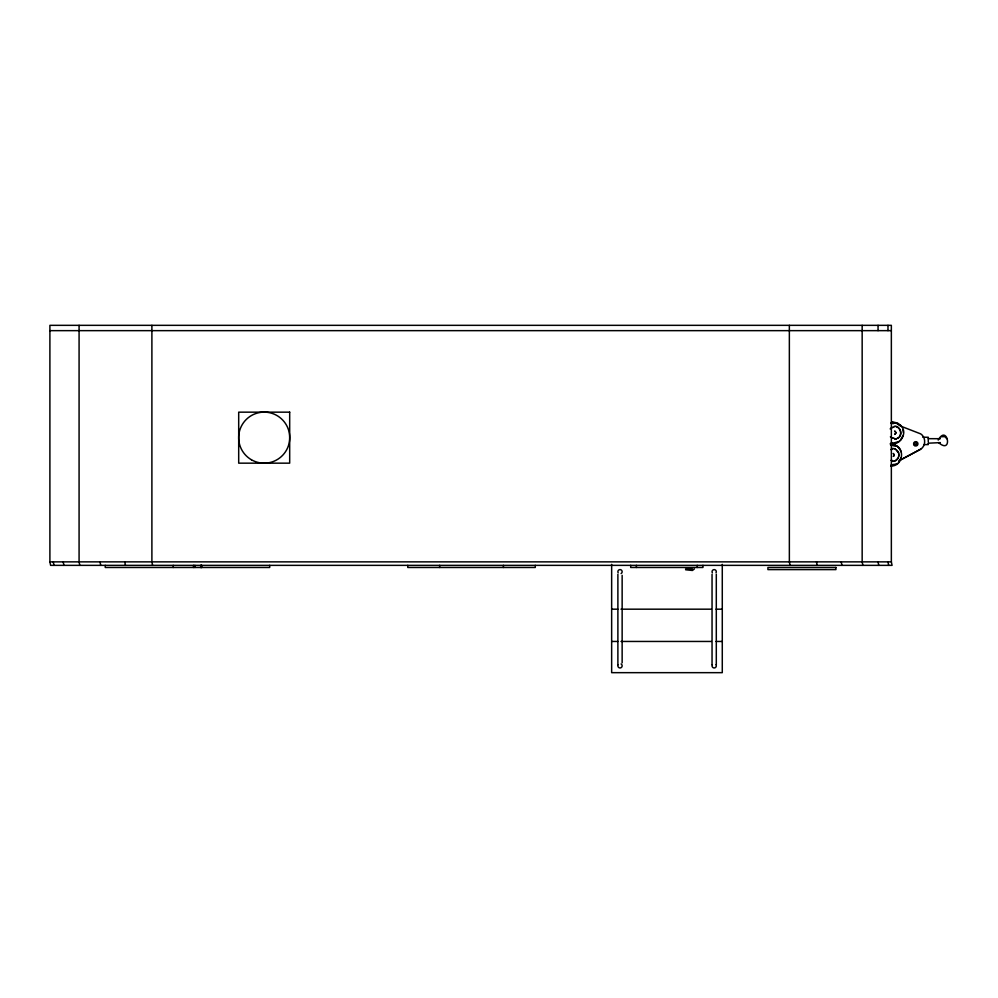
<?xml version="1.0" encoding="UTF-8"?>
<svg xmlns="http://www.w3.org/2000/svg" width="998" height="998" viewBox="0 0 998 998"><rect width="100%" height="100%" fill="white"/><g stroke="black" fill="none" stroke-linecap="round" stroke-linejoin="round"><path stroke-width="1.5" d="M928.265 441.964L928.277 437.261L922.851 437.249M928.265 443.586L928.252 444.597L924.185 444.584M940.353 442.613L928.252 443.199M894.021 455.325L893.534 453.678M898.674 456.448L898.849 454.751M938.195 440.068C947.451 423.439 953.252 455.3 938.594 442.613M899.947 435.852C901.967 432.271 899.759 427.319 895.742 426.433M903.053 435.39L900.321 440.43M901.169 457.558L898.437 462.61M694.421 568.91L692.425 570.469L685.614 569.771M893.597 456.111L894.233 454.888L893.173 453.416M894.033 455.749L893.247 456.398M898.262 458.032L895.955 460.465L892.723 461.425M692.537 568.985L685.539 568.997M899.023 460.752L920.73 449.175C925.969 445.782 925.969 437.286 920.73 433.893L900.508 426.059M890.166 428.903L891.501 427.992M895.131 434.217L895.942 432.708L895.044 431.248M897.639 438.297C903.926 435.253 899.934 425.422 894.258 426.258M899.148 437.224L896.079 438.983M900.333 460.028L920.73 449.175M891.301 427.992L892.836 427.394M894.719 434.404L896.117 432.708L894.632 431.086M898.998 441.465L893.959 442.962L891.239 442.688M894.208 461.163C898.911 459.853 900.608 453.479 896.815 450.21M897.115 463.633L891.987 465.13M941.289 436.762L944.694 436.6L947.027 438.821M890.703 423.065L893.41 422.653L898.512 423.876M892.636 427.394L894.071 427.156M896.279 438.983L894.607 439.257M892.574 443.898C902.067 444.023 908.055 430.799 899.897 424.749M890.752 449.562L892.2 449.337M891.152 464.906L893.709 464.494M890.69 466.066C904.3 466.577 905.648 444.372 891.526 444.821M49.9 330.65L891.351 330.65M891.8 421.717L897.551 423.052L900.658 425.435M892.462 422.878L895.069 423.152M892.025 423.526L893.784 423.526M894.383 438.347L892.923 438.197M892.374 448.439L894.058 448.613M892.499 460.527L891.052 460.377M49.9 561.862L891.351 561.862L892.062 565.355L50.611 565.355L49.9 561.862L49.9 325.336L891.351 325.336L891.351 561.862M611.649 609.179L617.887 609.179M620.993 609.179L711.374 609.179M716.04 609.179L722.278 609.179M611.649 641.452L617.887 641.452M620.993 641.452L711.374 641.452M716.04 641.452L722.278 641.452M928.265 438.671L940.353 438.708M890.091 443.898C894.994 443.786 899.597 447.129 901.019 451.82M890.615 445.058L895.605 446.256M891.563 437.673L893.135 438.197M893.871 448.613L895.643 449.212M897.489 424.075L899.585 425.597M890.378 436.825L891.763 437.673M895.443 449.212L898.774 453.08M887.983 561.862L888.682 565.355M878.053 561.862L878.764 565.355M862.871 565.355L862.16 561.862L862.16 325.336M841.239 561.862L841.938 565.355M816.476 561.862L817.187 565.355M790.067 565.355L789.356 561.862L789.356 325.336M152.607 565.355L151.896 561.862L151.896 325.336M124.762 561.862L125.474 565.355M100.012 561.862L100.723 565.355M79.79 565.355L79.079 561.862L79.079 325.336M63.198 561.862L63.897 565.355M53.268 561.862L53.979 565.355M902.891 429.639L903.352 432.508M887.983 325.336L887.983 330.65M878.053 325.336L878.053 330.65M722.278 564.369L722.278 672.664L611.649 672.664L611.649 564.369M716.302 574.274L716.302 664.656M712.048 574.274L712.048 664.656M702.941 565.355L702.941 567.475L630.699 567.475L630.699 565.355M697.253 565.355L697.253 567.475M636.387 565.355L636.387 567.475M622.141 575.347L622.141 662.847M617.887 574.274L617.887 664.656M535.277 565.355L535.277 567.475L407.783 567.475L407.783 565.355M503.404 565.355L503.404 567.475M439.656 565.355L439.656 567.475M269.697 565.355L269.697 567.475L105.252 567.475L105.252 565.355M201.708 565.355L201.708 567.475M201.322 565.355L201.322 567.475M201.172 565.355L201.172 567.475M200.71 565.355L200.71 567.475M194.884 565.355L194.884 567.475M193.525 565.355L193.525 567.475M173.253 565.355L173.253 567.475M712.335 572.79A2.121 2.121 0 0 1 714.181 569.609A2.121 2.121 0 0 1 716.015 572.79M618.174 572.79A2.121 2.121 0 0 1 618.96 569.883A2.121 2.121 0 0 1 621.854 570.669A2.121 2.121 0 0 1 621.08 573.563M716.015 664.755A2.121 2.121 0 0 1 714.181 667.949A2.121 2.121 0 0 1 712.335 664.755M621.08 663.982A2.121 2.121 0 0 1 621.854 666.889A2.121 2.121 0 0 1 618.96 667.662A2.121 2.121 0 0 1 618.174 664.755M289.682 412.162L238.697 412.162L238.697 463.159L289.682 463.159L289.682 412.162M835.925 567.475L767.924 567.475L767.924 569.609L835.925 569.609L835.925 567.475M251.421 459.766A25.536 25.536 0 0 0 289.732 437.66A25.536 25.536 0 0 0 251.421 415.542A25.536 25.536 0 0 0 251.421 459.766M914.43 445.507A2.158 2.158 0 0 0 917.91 444.135A2.158 2.158 0 0 0 914.979 441.815A2.158 2.158 0 0 0 914.43 445.507M914.929 444.921A1.41 1.41 0 0 0 917.199 444.023A1.41 1.41 0 0 0 915.291 442.513A1.41 1.41 0 0 0 914.929 444.921A1.41 1.41 0 0 0 917.162 444.023A1.41 1.41 0 0 0 915.253 442.513A1.41 1.41 0 0 0 914.892 444.921"/></g></svg>
